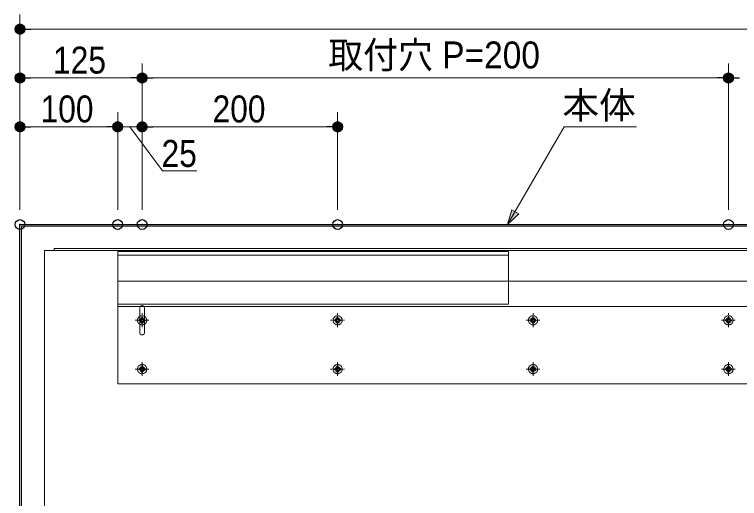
# Model space of a CAD drawing. Units: millimetres, scale not verified. Extents: x -4547 to 4547, y -2284 to 2284.
# Drawn here: x -3895 to -3153, y -880 to -385 of the extents above; entities that cross this region are included whole.
import ezdxf
from ezdxf.enums import TextEntityAlignment as Align

# ---------------------------------------------------------------- set-up
doc = ezdxf.new("R2010")
doc.units = ezdxf.units.MM
doc.header["$LTSCALE"] = 20
doc.header["$PDMODE"] = 32
doc.header["$PDSIZE"] = 10
doc.linetypes.add('USER1', pattern=[0.8, 0.5, -0.3])
doc.linetypes.add('USER2', pattern=[2.91, 1.76, -0.4, 0.35, -0.4])
for name, color, linetype, lineweight in [('0-1_3一般', 7, 'Continuous', 15), ('0-2_2寸法-2', 7, 'Continuous', 15), ('0-3_0', 7, 'Continuous', 25), ('0-5_2寸法-1', 7, 'Continuous', 15), ('0-6_2寸法-3', 7, 'Continuous', 15)]:
    doc.layers.add(name, color=color, linetype=linetype, lineweight=lineweight)
doc.layers.add('0-4_Defpoints', color=7, linetype='Continuous')
doc.styles.add('ＭＳ Ｐゴシック', font='')
doc.styles.get('ＭＳ Ｐゴシック').set_extended_font_data('MS PGothic')

# ---------------------------------------------------------------- blocks, each defined once
blk = doc.blocks.new('グループ-8')
at = {"layer": '0-1_3一般', "linetype": 'USER1'}
blk.add_line((-48980, -12630), (-40980, -12630), dxfattribs=at)
blk.add_lwpolyline([(-48980, -12550), (-40980, -12550), (-40980, -13631.7), (-48980, -13631.7)], close=True, dxfattribs=at)
blk = doc.blocks.new('グループ-15')
at = {"layer": '0-1_3一般', "linetype": 'USER2'}
for p, q in [((-48480, -14816), (-48480, -15104)), ((-48624, -14960), (-48336, -14960))]:
    blk.add_line(p, q, dxfattribs=at)
at = {"layer": '0-1_3一般', "linetype": 'USER1'}
for p, q in [((-48540, -14974), (-48540, -14946)), ((-48540, -14946), (-48494, -14946)), ((-48494, -14974), (-48540, -14974)), ((-48494, -14900), (-48466, -14900)), ((-48494, -14946), (-48494, -14900)), ((-48494, -15020), (-48494, -14974)), ((-48466, -14946), (-48466, -14900)), ((-48466, -14946), (-48420, -14946)), ((-48466, -15020), (-48466, -14974)), ((-48420, -14974), (-48466, -14974)), ((-48420, -14974), (-48420, -14946)), ((-48494, -15020), (-48466, -15020))]:
    blk.add_line(p, q, dxfattribs=at)
for radius in [94, 50, 40]:
    blk.add_circle((-48480, -14960), radius, dxfattribs=at)
blk = doc.blocks.new('グループ-16')
at = {"layer": '0-1_3一般', "linetype": 'USER1'}
for p, q in [((-48540, -13974), (-48540, -13946)), ((-48540, -13946), (-48494, -13946)), ((-48494, -13900), (-48466, -13900)), ((-48494, -13946), (-48494, -13900)), ((-48466, -13946), (-48466, -13900)), ((-48466, -13946), (-48420, -13946)), ((-48420, -13974), (-48420, -13946)), ((-48494, -13974), (-48540, -13974)), ((-48494, -14020), (-48494, -13974)), ((-48494, -14020), (-48466, -14020)), ((-48466, -14020), (-48466, -13974)), ((-48420, -13974), (-48466, -13974))]:
    blk.add_line(p, q, dxfattribs=at)
at = {"layer": '0-1_3一般', "linetype": 'USER2'}
for p, q in [((-48480, -13816), (-48480, -14104)), ((-48624, -13960), (-48336, -13960))]:
    blk.add_line(p, q, dxfattribs=at)
at = {"layer": '0-1_3一般', "linetype": 'USER1'}
for radius in [94, 50, 40]:
    blk.add_circle((-48480, -13960), radius, dxfattribs=at)
blk = doc.blocks.new('グループ-17')
at = {"layer": '0-1_3一般', "linetype": 'USER2'}
for p, q in [((-44480, -14816), (-44480, -15104)), ((-44624, -14960), (-44336, -14960))]:
    blk.add_line(p, q, dxfattribs=at)
at = {"layer": '0-1_3一般', "linetype": 'USER1'}
for p, q in [((-44540, -14974), (-44540, -14946)), ((-44540, -14946), (-44494, -14946)), ((-44494, -14974), (-44540, -14974)), ((-44494, -14900), (-44466, -14900)), ((-44494, -14946), (-44494, -14900)), ((-44494, -15020), (-44494, -14974)), ((-44466, -14946), (-44466, -14900)), ((-44466, -14946), (-44420, -14946)), ((-44466, -15020), (-44466, -14974)), ((-44420, -14974), (-44466, -14974)), ((-44420, -14974), (-44420, -14946)), ((-44494, -15020), (-44466, -15020))]:
    blk.add_line(p, q, dxfattribs=at)
for radius in [94, 50, 40]:
    blk.add_circle((-44480, -14960), radius, dxfattribs=at)
blk = doc.blocks.new('グループ-18')
at = {"layer": '0-1_3一般', "linetype": 'USER1'}
for p, q in [((-44540, -13974), (-44540, -13946)), ((-44540, -13946), (-44494, -13946)), ((-44494, -13900), (-44466, -13900)), ((-44494, -13946), (-44494, -13900)), ((-44466, -13946), (-44466, -13900)), ((-44466, -13946), (-44420, -13946)), ((-44420, -13974), (-44420, -13946)), ((-44494, -13974), (-44540, -13974)), ((-44494, -14020), (-44494, -13974)), ((-44494, -14020), (-44466, -14020)), ((-44466, -14020), (-44466, -13974)), ((-44420, -13974), (-44466, -13974))]:
    blk.add_line(p, q, dxfattribs=at)
at = {"layer": '0-1_3一般', "linetype": 'USER2'}
for p, q in [((-44480, -13816), (-44480, -14104)), ((-44624, -13960), (-44336, -13960))]:
    blk.add_line(p, q, dxfattribs=at)
at = {"layer": '0-1_3一般', "linetype": 'USER1'}
for radius in [94, 50, 40]:
    blk.add_circle((-44480, -13960), radius, dxfattribs=at)
blk = doc.blocks.new('グループ-19')
at = {"layer": '0-1_3一般', "linetype": 'USER2'}
for p, q in [((-40480, -14816), (-40480, -15104)), ((-40624, -14960), (-40336, -14960))]:
    blk.add_line(p, q, dxfattribs=at)
at = {"layer": '0-1_3一般', "linetype": 'USER1'}
for p, q in [((-40540, -14974), (-40540, -14946)), ((-40540, -14946), (-40494, -14946)), ((-40494, -14974), (-40540, -14974)), ((-40494, -14900), (-40466, -14900)), ((-40494, -14946), (-40494, -14900)), ((-40494, -15020), (-40494, -14974)), ((-40466, -14946), (-40466, -14900)), ((-40466, -14946), (-40420, -14946)), ((-40466, -15020), (-40466, -14974)), ((-40420, -14974), (-40466, -14974)), ((-40420, -14974), (-40420, -14946)), ((-40494, -15020), (-40466, -15020))]:
    blk.add_line(p, q, dxfattribs=at)
for radius in [94, 50, 40]:
    blk.add_circle((-40480, -14960), radius, dxfattribs=at)
blk = doc.blocks.new('グループ-20')
at = {"layer": '0-1_3一般', "linetype": 'USER1'}
for p, q in [((-40540, -13974), (-40540, -13946)), ((-40540, -13946), (-40494, -13946)), ((-40494, -13900), (-40466, -13900)), ((-40494, -13946), (-40494, -13900)), ((-40466, -13946), (-40466, -13900)), ((-40466, -13946), (-40420, -13946)), ((-40420, -13974), (-40420, -13946)), ((-40494, -13974), (-40540, -13974)), ((-40494, -14020), (-40494, -13974)), ((-40494, -14020), (-40466, -14020)), ((-40466, -14020), (-40466, -13974)), ((-40420, -13974), (-40466, -13974))]:
    blk.add_line(p, q, dxfattribs=at)
at = {"layer": '0-1_3一般', "linetype": 'USER2'}
for p, q in [((-40480, -13816), (-40480, -14104)), ((-40624, -13960), (-40336, -13960))]:
    blk.add_line(p, q, dxfattribs=at)
at = {"layer": '0-1_3一般', "linetype": 'USER1'}
for radius in [94, 50, 40]:
    blk.add_circle((-40480, -13960), radius, dxfattribs=at)
blk = doc.blocks.new('グループ-27')
at = {"layer": '0-1_3一般', "linetype": 'USER1'}
blk.add_line((-19000, -13676.6), (-48980, -13676.6), dxfattribs=at)
blk.add_lwpolyline([(-48980, -13160), (-19000, -13160), (-19000, -15260), (-48980, -15260)], close=True, dxfattribs=at)
blk = doc.blocks.new('グループ-28')
at = {"layer": '0-1_3一般', "linetype": 'USER2'}
for p, q in [((-36480, -14816), (-36480, -15104)), ((-36624, -14960), (-36336, -14960))]:
    blk.add_line(p, q, dxfattribs=at)
at = {"layer": '0-1_3一般', "linetype": 'USER1'}
for p, q in [((-36540, -14974), (-36540, -14946)), ((-36540, -14946), (-36494, -14946)), ((-36494, -14974), (-36540, -14974)), ((-36494, -14900), (-36466, -14900)), ((-36494, -14946), (-36494, -14900)), ((-36494, -15020), (-36494, -14974)), ((-36466, -14946), (-36466, -14900)), ((-36466, -14946), (-36420, -14946)), ((-36466, -15020), (-36466, -14974)), ((-36420, -14974), (-36466, -14974)), ((-36420, -14974), (-36420, -14946)), ((-36494, -15020), (-36466, -15020))]:
    blk.add_line(p, q, dxfattribs=at)
for radius in [94, 50, 40]:
    blk.add_circle((-36480, -14960), radius, dxfattribs=at)
blk = doc.blocks.new('グループ-29')
at = {"layer": '0-1_3一般', "linetype": 'USER1'}
for p, q in [((-36540, -13974), (-36540, -13946)), ((-36540, -13946), (-36494, -13946)), ((-36494, -13900), (-36466, -13900)), ((-36494, -13946), (-36494, -13900)), ((-36466, -13946), (-36466, -13900)), ((-36466, -13946), (-36420, -13946)), ((-36420, -13974), (-36420, -13946)), ((-36494, -13974), (-36540, -13974)), ((-36494, -14020), (-36494, -13974)), ((-36494, -14020), (-36466, -14020)), ((-36466, -14020), (-36466, -13974)), ((-36420, -13974), (-36466, -13974))]:
    blk.add_line(p, q, dxfattribs=at)
at = {"layer": '0-1_3一般', "linetype": 'USER2'}
for p, q in [((-36480, -13816), (-36480, -14104)), ((-36624, -13960), (-36336, -13960))]:
    blk.add_line(p, q, dxfattribs=at)
at = {"layer": '0-1_3一般', "linetype": 'USER1'}
for radius in [94, 50, 40]:
    blk.add_circle((-36480, -13960), radius, dxfattribs=at)
blk = doc.blocks.new('グループ-32')
at = {"layer": '0-1_3一般', "linetype": 'USER1'}
for p, q in [((-48530, -14210), (-48530, -13710)), ((-48430, -13710), (-48430, -14210))]:
    blk.add_line(p, q, dxfattribs=at)
for centre, start, end in [((-48480, -13710), 90, 180), ((-48480, -13710), 0, 90), ((-48480, -14210), 180, 270), ((-48480, -14210), 270, 0)]:
    blk.add_arc(centre, 50, start, end, dxfattribs=at)
at = {"layer": '0-1_3一般'}
for name in ['グループ-27', 'グループ-16', 'グループ-18', 'グループ-20', 'グループ-29', 'グループ-15', 'グループ-17', 'グループ-19', 'グループ-28']:
    blk.add_blockref(name, (0, 0), dxfattribs=at)
blk = doc.blocks.new('グループ-33')
at = {"layer": '0-1_3一般', "lineweight": 30}
blk.add_lwpolyline([(-50980, -12000), (-17000, -12000), (-17000, -28000), (-50980, -28000)], close=True, dxfattribs=at)
at = {"layer": '0-1_3一般'}
blk.add_lwpolyline([(-50950, -12030), (-17030, -12030), (-17030, -27970), (-50950, -27970)], close=True, dxfattribs=at)
at = {"layer": '0-1_3一般', "linetype": 'USER1'}
blk.add_lwpolyline([(-50480, -12530), (-17500, -12530), (-17500, -27470), (-50480, -27470)], close=True, dxfattribs=at)
blk.add_lwpolyline([(-50280, -12530), (-50280, -12490), (-17700, -12490), (-17700, -12530)], dxfattribs=at)
at = {"layer": '0-1_3一般'}
for name in ['グループ-8', 'グループ-32']:
    blk.add_blockref(name, (0, 0), dxfattribs=at)
blk = doc.blocks.new('_Dot')
at = {"layer": '0-3_0'}
blk.add_line((-10, 0), (-20, 0), dxfattribs=at)
for points in [[(0, 0), (-10, 0), (-9.92, 1.25)], [(0, 0), (-9.92, -1.25), (-10, 0)], [(0, 0), (-9.92, 1.25), (-9.69, 2.49)], [(0, 0), (-9.69, -2.49), (-9.92, -1.25)], [(0, 0), (-9.69, 2.49), (-9.3, 3.68)], [(0, 0), (-9.3, -3.68), (-9.69, -2.49)], [(0, 0), (-9.3, 3.68), (-8.76, 4.82)], [(0, 0), (-8.76, -4.82), (-9.3, -3.68)], [(0, 0), (-8.76, 4.82), (-8.09, 5.88)], [(0, 0), (-8.09, -5.88), (-8.76, -4.82)], [(0, 0), (-8.09, 5.88), (-7.29, 6.85)], [(0, 0), (-7.29, -6.85), (-8.09, -5.88)], [(0, 0), (-7.29, 6.85), (-6.37, 7.71)], [(0, 0), (-6.37, -7.71), (-7.29, -6.85)], [(0, 0), (-6.37, 7.71), (-5.36, 8.44)], [(0, 0), (-5.36, -8.44), (-6.37, -7.71)], [(0, 0), (-5.36, 8.44), (-4.26, 9.05)], [(0, 0), (-4.26, -9.05), (-5.36, -8.44)], [(0, 0), (-4.26, 9.05), (-3.09, 9.51)], [(0, 0), (-3.09, -9.51), (-4.26, -9.05)], [(0, 0), (-3.09, 9.51), (-1.87, 9.82)], [(0, 0), (-1.87, -9.82), (-3.09, -9.51)], [(0, 0), (-1.87, 9.82), (-0.63, 9.98)], [(0, 0), (-0.63, -9.98), (-1.87, -9.82)], [(0, 0), (-0.63, 9.98), (0.63, 9.98)], [(0, 0), (0.63, -9.98), (-0.63, -9.98)], [(0, 0), (0.63, 9.98), (1.87, 9.82)], [(0, 0), (1.87, 9.82), (3.09, 9.51)], [(0, 0), (3.09, 9.51), (4.26, 9.05)], [(0, 0), (4.26, 9.05), (5.36, 8.44)], [(0, 0), (5.36, 8.44), (6.37, 7.71)], [(0, 0), (6.37, 7.71), (7.29, 6.85)], [(0, 0), (7.29, 6.85), (8.09, 5.88)], [(0, 0), (8.09, 5.88), (8.76, 4.82)], [(0, 0), (8.76, 4.82), (9.3, 3.68)], [(0, 0), (9.3, 3.68), (9.69, 2.49)], [(0, 0), (9.69, 2.49), (9.92, 1.25)], [(0, 0), (9.92, 1.25), (10, 0)], [(0, 0), (1.87, -9.82), (0.63, -9.98)], [(0, 0), (3.09, -9.51), (1.87, -9.82)], [(0, 0), (4.26, -9.05), (3.09, -9.51)], [(0, 0), (5.36, -8.44), (4.26, -9.05)], [(0, 0), (6.37, -7.71), (5.36, -8.44)], [(0, 0), (7.29, -6.85), (6.37, -7.71)], [(0, 0), (8.09, -5.88), (7.29, -6.85)], [(0, 0), (8.76, -4.82), (8.09, -5.88)], [(0, 0), (9.3, -3.68), (8.76, -4.82)], [(0, 0), (9.69, -2.49), (9.3, -3.68)], [(0, 0), (9.92, -1.25), (9.69, -2.49)], [(0, 0), (10, 0), (9.92, -1.25)]]:
    blk.add_solid(points, dxfattribs=at)

msp = doc.modelspace()

# ---------------------------------------------------------------- linework, layer by layer
at = {"layer": '0-2_2寸法-2'}
for p, q in [((-3789.63, -585), (-3789.63, -485)), ((-3764.63, -585), (-3764.63, -485)), ((-3800.88, -500), (-3812.14, -500)), ((-3764.63, -500), (-3789.63, -500)), ((-3753.37, -500), (-3742.11, -500))]:
    msp.add_line(p, q, dxfattribs=at)
msp.add_lwpolyline([(-3708.77, -545), (-3743.93, -545), (-3777.13, -500)], dxfattribs=at)
at = {"layer": '0-4_Defpoints'}
for p in [(-3889.63, -400), (-3889.63, -450), (-3764.63, -450), (-3164.63, -450), (-3889.63, -500), (-3789.63, -500), (-3764.63, -500), (-3564.63, -500), (-3889.63, -600), (-3789.63, -600), (-3764.63, -600), (-3564.63, -600), (-3164.63, -600)]:
    msp.add_point(p, dxfattribs=at)
at = {"layer": '0-5_2寸法-1'}
for p, q in [((-3889.63, -435), (-3889.63, -385)), ((-2201.88, -400), (-3878.37, -400)), ((-3889.63, -485), (-3889.63, -435)), ((-3764.63, -485), (-3764.63, -435)), ((-3764.63, -485), (-3764.63, -435)), ((-3164.63, -585), (-3164.63, -435)), ((-3164.63, -585), (-3164.63, -435)), ((-3878.37, -450), (-3775.88, -450)), ((-3753.37, -450), (-3175.88, -450)), ((-3889.63, -585), (-3889.63, -485)), ((-3789.63, -585), (-3789.63, -485)), ((-3764.63, -585), (-3764.63, -485)), ((-3564.63, -585), (-3564.63, -485)), ((-3800.88, -500), (-3878.37, -500)), ((-3753.37, -500), (-3575.88, -500))]:
    msp.add_line(p, q, dxfattribs=at)
at = {"layer": '0-6_2寸法-3'}
msp.add_lwpolyline([(-3258.84, -500), (-3332.92, -500), (-3390.66, -600)], dxfattribs=at)
at = {"layer": '0-6_2寸法-3', "lineweight": 5}
msp.add_lwpolyline([(-3379.32, -589.05), (-3390.66, -600), (-3386.31, -584.84)], close=True, dxfattribs=at)
at = {"layer": '0-6_2寸法-3'}
msp.add_solid([(-3379.32, -589.05), (-3386.31, -584.84), (-3390.66, -600)], dxfattribs=at)

# ---------------------------------------------------------------- block references
at = {"layer": '0-1_3一般', "xscale": 0.05, "yscale": 0.05}
msp.add_blockref('グループ-33', (-1340.63, 0), dxfattribs=at)
at = {"layer": '0-2_2寸法-2', "xscale": 0.5627563, "yscale": 0.5627563}
msp.add_blockref('_Dot', (-3789.63, -500), dxfattribs=at)
at = {"layer": '0-2_2寸法-2', "xscale": 0.5627563, "yscale": 0.5627563, "rotation": 180}
msp.add_blockref('_Dot', (-3764.63, -500), dxfattribs=at)
at = {"layer": '0-5_2寸法-1', "xscale": 0.5627563, "yscale": 0.5627563, "rotation": 180}
for p in [(-3889.63, -400), (-3889.63, -450), (-3764.63, -450), (-3164.63, -450), (-3889.63, -500), (-3764.63, -500)]:
    msp.add_blockref('_Dot', p, dxfattribs=at)
at = {"layer": '0-5_2寸法-1', "xscale": 0.5627563, "yscale": 0.5627563}
for p in [(-3764.63, -450), (-3164.63, -450), (-3789.63, -500), (-3564.63, -500)]:
    msp.add_blockref('_Dot', p, dxfattribs=at)

# ---------------------------------------------------------------- texts
at = {"layer": '0-2_2寸法-2', "style": 'ＭＳ Ｐゴシック', "width": 0.9}
msp.add_text('25', height=27.57, dxfattribs=at).set_placement((-3744.79, -549.29), align=Align.BOTTOM_LEFT)
at = {"layer": '0-5_2寸法-1', "style": 'ＭＳ Ｐゴシック'}
for s, width, p in [('取付穴 P=200', 0.95, (-3574.27, -448.46)), ('125', 0.9, (-3855.79, -453.72)), ('100', 0.9, (-3868.58, -503.72)), ('200', 0.9, (-3692.58, -503.72))]:
    msp.add_text(s, height=27.57, dxfattribs=dict(at, width=width)).set_placement(p, align=Align.BOTTOM_LEFT)
at = {"layer": '0-6_2寸法-3', "style": 'ＭＳ Ｐゴシック'}
msp.add_text('本体', height=27.57, dxfattribs=at).set_placement((-3334.65, -499.97), align=Align.BOTTOM_LEFT)

doc.saveas('drawing.dxf')
